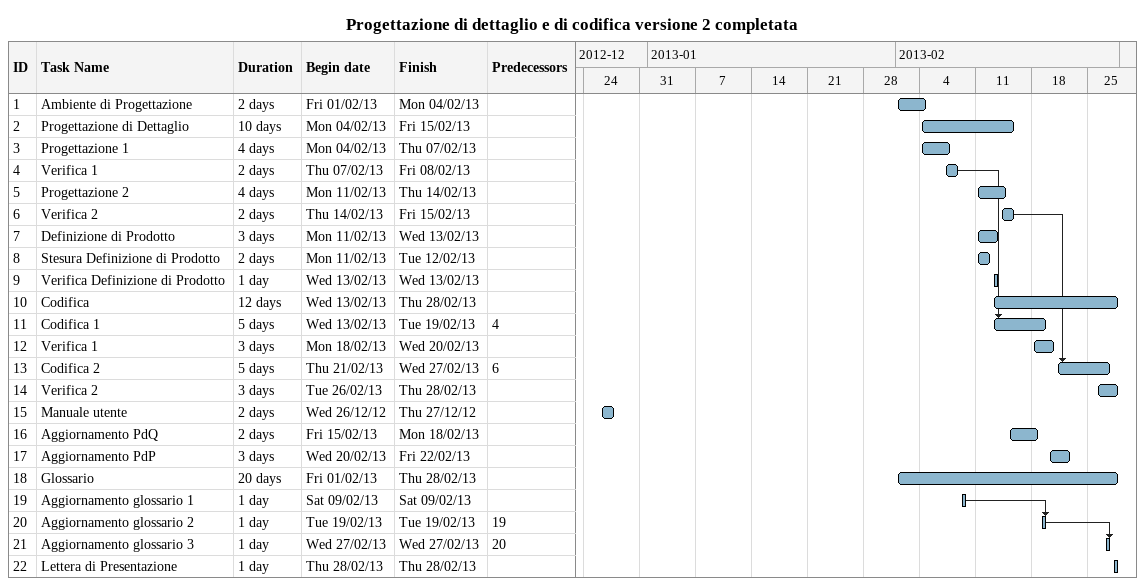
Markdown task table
Progettazione di dettaglio e di codifica versione 2 completata

| ID | Task | Duration | Start | Finish | Predecessors |
|---|---|---|---|---|---|
| 1 | Ambiente di Progettazione | 2d | 2013-02-01 | 2013-02-04 |  |
| 2 | Progettazione di Dettaglio | 10d | 2013-02-04 | 2013-02-15 |  |
| 3 | Progettazione 1 | 4d | 2013-02-04 | 2013-02-07 |  |
| 4 | Verifica 1 | 2d | 2013-02-07 | 2013-02-08 |  |
| 5 | Progettazione 2 | 4d | 2013-02-11 | 2013-02-14 |  |
| 6 | Verifica 2 | 2d | 2013-02-14 | 2013-02-15 |  |
| 7 | Definizione di Prodotto | 3d | 2013-02-11 | 2013-02-13 |  |
| 8 | Stesura Definizione di Prodotto | 2d | 2013-02-11 | 2013-02-12 |  |
| 9 | Verifica Definizione di Prodotto | 1d | 2013-02-13 | 2013-02-13 |  |
| 10 | Codifica | 12d | 2013-02-13 | 2013-02-28 |  |
| 11 | Codifica 1 | 5d | 2013-02-13 | 2013-02-19 | 4 |
| 12 | Verifica 1 | 3d | 2013-02-18 | 2013-02-20 |  |
| 13 | Codifica 2 | 5d | 2013-02-21 | 2013-02-27 | 6 |
| 14 | Verifica 2 | 3d | 2013-02-26 | 2013-02-28 |  |
| 15 | Manuale utente | 2d | 2012-12-26 | 2012-12-27 |  |
| 16 | Aggiornamento PdQ | 2d | 2013-02-15 | 2013-02-18 |  |
| 17 | Aggiornamento PdP | 3d | 2013-02-20 | 2013-02-22 |  |
| 18 | Glossario | 20d | 2013-02-01 | 2013-02-28 |  |
| 19 | Aggiornamento glossario 1 | 1d | 2013-02-09 | 2013-02-09 |  |
| 20 | Aggiornamento glossario 2 | 1d | 2013-02-19 | 2013-02-19 | 19 |
| 21 | Aggiornamento glossario 3 | 1d | 2013-02-27 | 2013-02-27 | 20 |
| 22 | Lettera di Presentazione | 1d | 2013-02-28 | 2013-02-28 |  |
